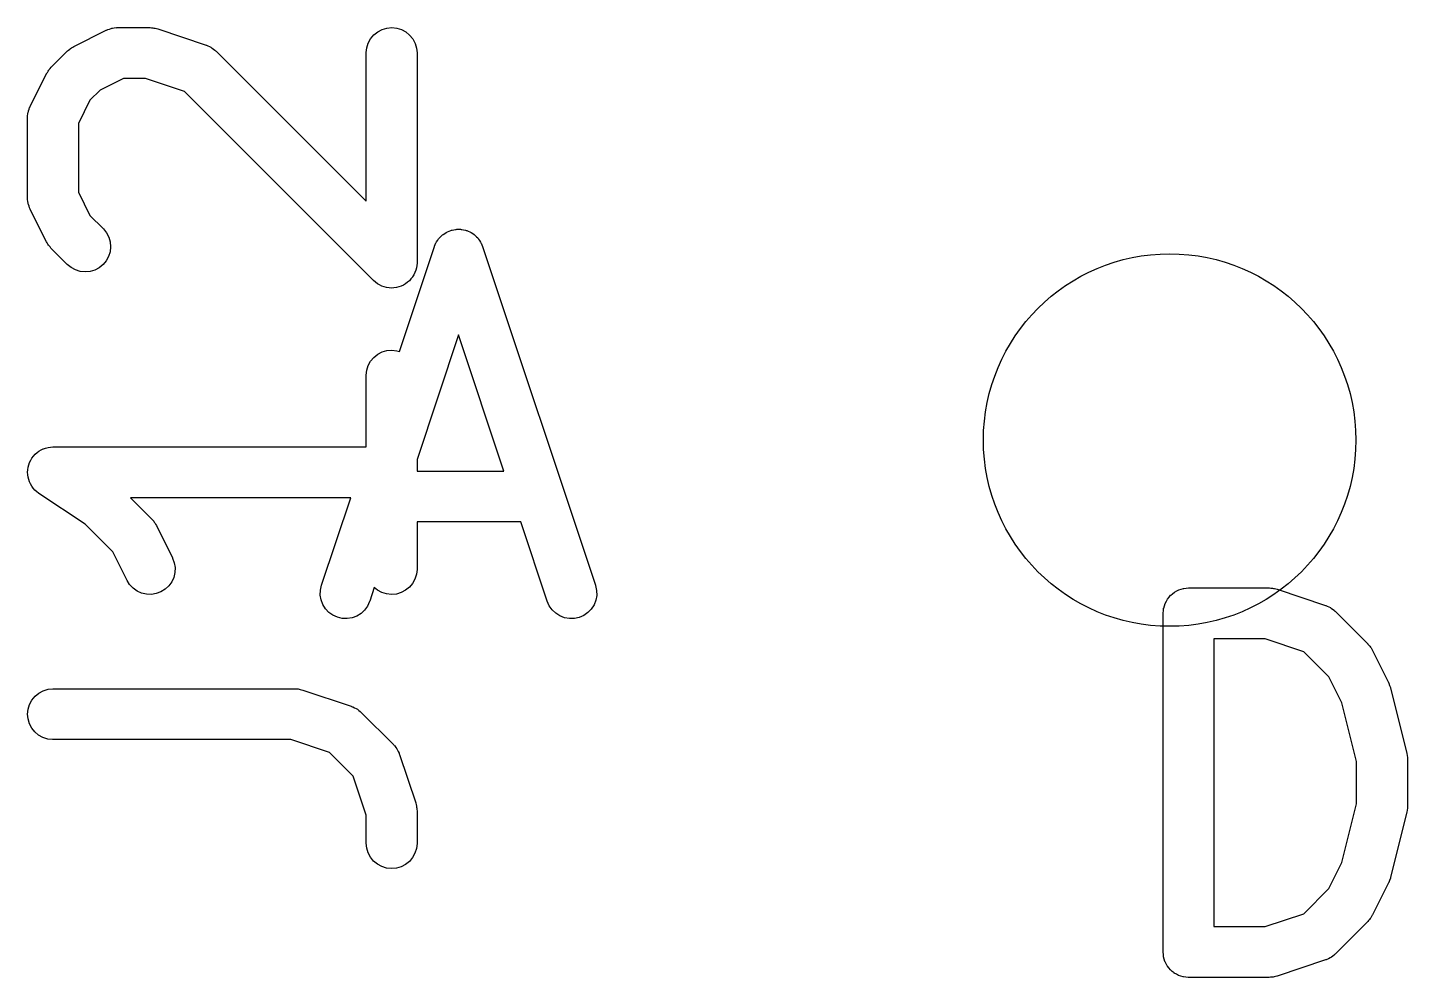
# Model space of a CAD drawing. Extents: x 47 to 146.1, y -90.2 to -39.3.
# Drawn here: x 90.607 to 94.682, y -58.737 to -55.932 of the extents above; entities that cross this region are included whole.
import ezdxf

# ---------------------------------------------------------------- set-up
doc = ezdxf.new("R2010")
doc.units = 0
doc.header["$MEASUREMENT"] = 0
doc.layers.add('BLACK', color=7, linetype='CONTINUOUS')

msp = doc.modelspace()

# ---------------------------------------------------------------- linework, layer by layer
at = {"layer": 'BLACK', "linetype": 'CONTINUOUS'}
for p, q in [((90.7441, -55.9877), (90.8393, -55.9401)), ((90.8393, -55.9401), (90.8403, -55.9396)), ((90.8403, -55.9396), (90.8423, -55.9388)), ((90.8423, -55.9388), (90.8443, -55.9378)), ((90.8443, -55.9378), (90.8492, -55.9363)), ((90.8492, -55.9363), (90.854, -55.9346)), ((90.854, -55.9346), (90.8562, -55.9342)), ((90.8562, -55.9342), (90.8583, -55.9336)), ((90.8583, -55.9336), (90.8634, -55.9331)), ((90.8634, -55.9331), (90.8685, -55.9323)), ((90.8685, -55.9323), (90.8707, -55.9324)), ((90.8707, -55.9324), (90.8729, -55.9321)), ((90.8729, -55.9321), (90.9681, -55.9321)), ((90.9681, -55.9321), (90.9691, -55.9321)), ((90.9691, -55.9321), (90.9733, -55.9326)), ((90.9733, -55.9326), (90.9775, -55.9327)), ((90.9775, -55.9327), (90.9806, -55.9334)), ((90.9806, -55.9334), (90.9837, -55.9338)), ((90.9837, -55.9338), (90.9877, -55.9351)), ((90.9877, -55.9351), (90.9918, -55.936)), ((90.9918, -55.936), (91.1347, -55.9836)), ((91.6299, -55.9536), (91.6413, -55.9444)), ((91.6413, -55.9444), (91.6543, -55.9376)), ((91.6543, -55.9376), (91.6683, -55.9335)), ((91.6683, -55.9335), (91.6829, -55.9321)), ((91.6829, -55.9321), (91.6975, -55.9337)), ((91.6975, -55.9337), (91.7114, -55.938)), ((91.7114, -55.938), (91.7243, -55.945)), ((91.7243, -55.945), (91.7356, -55.9543)), ((91.1347, -55.9836), (91.1357, -55.9839)), ((91.1357, -55.9839), (91.1377, -55.9849)), ((91.1377, -55.9849), (91.1398, -55.9855)), ((91.1398, -55.9855), (91.1443, -55.9879)), ((91.609, -55.9915), (91.6134, -55.9776)), ((91.6134, -55.9776), (91.6205, -55.9648)), ((91.6205, -55.9648), (91.6299, -55.9536)), ((91.7356, -55.9543), (91.7448, -55.9656)), ((91.7448, -55.9656), (91.7517, -55.9786)), ((91.7517, -55.9786), (91.756, -55.9926)), ((90.677, -56.0493), (90.7246, -56.0017)), ((90.7246, -56.0017), (90.7253, -56.001)), ((90.7253, -56.001), (90.7286, -55.9984)), ((90.7286, -55.9984), (90.7317, -55.9955)), ((90.7317, -55.9955), (90.7343, -55.9938)), ((90.7343, -55.9938), (90.7368, -55.9919)), ((90.7368, -55.9919), (90.7405, -55.9899)), ((90.7405, -55.9899), (90.7441, -55.9877)), ((91.1443, -55.9879), (91.1489, -55.9901)), ((91.1489, -55.9901), (91.1507, -55.9914)), ((91.1507, -55.9914), (91.1527, -55.9924)), ((91.1527, -55.9924), (91.1566, -55.9957)), ((91.1566, -55.9957), (91.1608, -55.9987)), ((91.1608, -55.9987), (91.1623, -56.0003)), ((91.1623, -56.0003), (91.164, -56.0017)), ((91.164, -56.0017), (91.6074, -56.4451)), ((91.6074, -56.0061), (91.609, -55.9915)), ((91.6074, -56.0071), (91.6074, -56.0061)), ((91.6074, -56.4451), (91.6074, -56.0071)), ((91.756, -55.9926), (91.7574, -56.0071)), ((91.7574, -56.0071), (91.7574, -56.6262)), ((90.6634, -56.0679), (90.6657, -56.0644)), ((90.6657, -56.0644), (90.6677, -56.0607)), ((90.6677, -56.0607), (90.6697, -56.0582)), ((90.6697, -56.0582), (90.6714, -56.0556)), ((90.6714, -56.0556), (90.6743, -56.0526)), ((90.6743, -56.0526), (90.677, -56.0493)), ((90.6153, -56.1641), (90.6629, -56.0688)), ((90.6629, -56.0688), (90.6634, -56.0679)), ((90.8906, -56.0821), (90.822, -56.1164)), ((90.9559, -56.0821), (90.8906, -56.0821)), ((91.0704, -56.1203), (90.9559, -56.0821)), ((90.7916, -56.1468), (90.7574, -56.2153)), ((90.822, -56.1164), (90.7916, -56.1468)), ((91.6293, -56.6792), (91.0704, -56.1203)), ((90.6076, -56.1922), (90.6084, -56.1871)), ((90.6084, -56.1871), (90.609, -56.182)), ((90.609, -56.182), (90.6097, -56.1799)), ((90.6097, -56.1799), (90.6101, -56.1777)), ((90.6101, -56.1777), (90.6119, -56.173)), ((90.6119, -56.173), (90.6134, -56.1681)), ((90.6134, -56.1681), (90.6145, -56.1661)), ((90.6145, -56.1661), (90.6153, -56.1641)), ((90.6074, -56.1966), (90.6076, -56.1944)), ((90.6074, -56.1976), (90.6074, -56.1966)), ((90.6074, -56.4357), (90.6074, -56.1976)), ((90.6076, -56.1944), (90.6076, -56.1922)), ((90.7574, -56.2153), (90.7574, -56.418)), ((90.7574, -56.418), (90.7916, -56.4865)), ((90.6076, -56.4379), (90.6074, -56.4357)), ((90.6075, -56.4401), (90.6076, -56.4379)), ((90.6083, -56.4452), (90.6075, -56.4401)), ((90.6088, -56.4503), (90.6083, -56.4452)), ((90.6094, -56.4524), (90.6088, -56.4503)), ((90.6098, -56.4546), (90.6094, -56.4524)), ((90.6116, -56.4594), (90.6098, -56.4546)), ((90.613, -56.4643), (90.6116, -56.4594)), ((90.6141, -56.4662), (90.613, -56.4643)), ((90.6148, -56.4683), (90.6141, -56.4662)), ((90.6153, -56.4693), (90.6148, -56.4683)), ((90.6629, -56.5645), (90.6153, -56.4693)), ((90.7916, -56.4865), (90.8307, -56.5255)), ((90.8307, -56.5255), (90.8314, -56.5263)), ((90.8314, -56.5263), (90.8405, -56.5377)), ((90.8405, -56.5377), (90.8473, -56.5507)), ((90.8473, -56.5507), (90.8513, -56.5648)), ((91.8184, -56.5602), (91.8212, -56.5558)), ((91.8212, -56.5558), (91.8227, -56.5543)), ((91.8227, -56.5543), (91.8239, -56.5526)), ((91.8239, -56.5526), (91.8278, -56.549)), ((91.8278, -56.549), (91.8314, -56.5453)), ((91.8314, -56.5453), (91.8331, -56.5441)), ((91.8331, -56.5441), (91.8347, -56.5426)), ((91.8347, -56.5426), (91.8391, -56.5399)), ((91.8391, -56.5399), (91.8434, -56.5369)), ((91.8434, -56.5369), (91.8453, -56.5361)), ((91.8453, -56.5361), (91.8472, -56.535)), ((91.8472, -56.535), (91.852, -56.5331)), ((91.852, -56.5331), (91.8568, -56.5311)), ((91.8568, -56.5311), (91.8589, -56.5306)), ((91.8589, -56.5306), (91.8609, -56.5299)), ((91.8609, -56.5299), (91.866, -56.529)), ((91.866, -56.529), (91.8711, -56.5279)), ((91.8711, -56.5279), (91.8732, -56.5279)), ((91.8732, -56.5279), (91.8753, -56.5275)), ((91.8753, -56.5275), (91.8805, -56.5277)), ((91.8805, -56.5277), (91.8857, -56.5276)), ((91.8857, -56.5276), (91.8878, -56.528)), ((91.8878, -56.528), (91.89, -56.528)), ((91.89, -56.528), (91.895, -56.5292)), ((91.895, -56.5292), (91.9001, -56.5301)), ((91.9001, -56.5301), (91.9021, -56.5309)), ((91.9021, -56.5309), (91.9042, -56.5314)), ((91.9042, -56.5314), (91.9089, -56.5335)), ((91.9089, -56.5335), (91.9138, -56.5354)), ((91.9138, -56.5354), (91.9156, -56.5366)), ((91.9156, -56.5366), (91.9175, -56.5375)), ((91.9175, -56.5375), (91.9218, -56.5405)), ((91.9218, -56.5405), (91.9261, -56.5433)), ((91.9261, -56.5433), (91.9277, -56.5447)), ((91.9277, -56.5447), (91.9294, -56.546)), ((91.9294, -56.546), (91.933, -56.5498)), ((91.933, -56.5498), (91.9367, -56.5533)), ((91.9367, -56.5533), (91.938, -56.5551)), ((91.938, -56.5551), (91.9394, -56.5567)), ((91.9394, -56.5567), (91.9422, -56.561)), ((90.6652, -56.5681), (90.6629, -56.5645)), ((90.6671, -56.5718), (90.6652, -56.5681)), ((90.669, -56.5742), (90.6671, -56.5718)), ((90.6707, -56.5769), (90.669, -56.5742)), ((90.6736, -56.5799), (90.6707, -56.5769)), ((90.6762, -56.5832), (90.6736, -56.5799)), ((90.677, -56.584), (90.6762, -56.5832)), ((90.7246, -56.6316), (90.677, -56.584)), ((90.851, -56.5939), (90.8467, -56.6079)), ((90.8526, -56.5794), (90.851, -56.5939)), ((90.8513, -56.5648), (90.8526, -56.5794)), ((91.7056, -56.8886), (91.8088, -56.5787)), ((91.8088, -56.5787), (91.8092, -56.5777)), ((91.8092, -56.5777), (91.8114, -56.573)), ((91.8114, -56.573), (91.8133, -56.5681)), ((91.8133, -56.5681), (91.8144, -56.5663)), ((91.8144, -56.5663), (91.8153, -56.5644)), ((91.8153, -56.5644), (91.8184, -56.5602)), ((91.9422, -56.561), (91.9452, -56.5653)), ((91.9452, -56.5653), (91.9461, -56.5673)), ((91.9461, -56.5673), (91.9472, -56.5691)), ((91.9472, -56.5691), (91.949, -56.5739)), ((91.949, -56.5739), (91.9512, -56.5787)), ((91.9512, -56.5787), (92.2845, -57.5787)), ((90.7359, -56.6409), (90.7246, -56.6316)), ((90.8303, -56.632), (90.8189, -56.6412)), ((90.8396, -56.6207), (90.8303, -56.632)), ((90.8467, -56.6079), (90.8396, -56.6207)), ((91.7566, -56.6343), (91.7558, -56.6415)), ((91.7574, -56.6272), (91.7566, -56.6343)), ((91.7574, -56.6262), (91.7574, -56.627)), ((91.7574, -56.627), (91.7574, -56.627)), ((91.7574, -56.627), (91.7574, -56.627)), ((91.7574, -56.627), (91.7574, -56.6272)), ((90.7488, -56.6478), (90.7359, -56.6409)), ((90.7628, -56.6521), (90.7488, -56.6478)), ((90.7774, -56.6536), (90.7628, -56.6521)), ((90.7919, -56.6522), (90.7774, -56.6536)), ((90.806, -56.648), (90.7919, -56.6522)), ((90.8189, -56.6412), (90.806, -56.648)), ((91.7396, -56.6741), (91.735, -56.6796)), ((91.7443, -56.6686), (91.7396, -56.6741)), ((91.7444, -56.6683), (91.7443, -56.6684)), ((91.7443, -56.6684), (91.7443, -56.6686)), ((91.7479, -56.662), (91.7444, -56.6683)), ((91.7513, -56.6557), (91.7479, -56.662)), ((91.7514, -56.6556), (91.7513, -56.6557)), ((91.7536, -56.6486), (91.7514, -56.6555)), ((91.7514, -56.6555), (91.7514, -56.6556)), ((91.7557, -56.6418), (91.7536, -56.6486)), ((91.7558, -56.6417), (91.7557, -56.6418)), ((91.7558, -56.6415), (91.7558, -56.6417)), ((91.6349, -56.6838), (91.6293, -56.6792)), ((91.6404, -56.6884), (91.6349, -56.6838)), ((91.6406, -56.6884), (91.6404, -56.6884)), ((91.6407, -56.6885), (91.6406, -56.6884)), ((91.647, -56.6919), (91.6407, -56.6885)), ((91.6533, -56.6953), (91.647, -56.6919)), ((91.6534, -56.6954), (91.6533, -56.6953)), ((91.6536, -56.6954), (91.6534, -56.6954)), ((91.6604, -56.6975), (91.6536, -56.6954)), ((91.6673, -56.6997), (91.6604, -56.6975)), ((91.6674, -56.6997), (91.6673, -56.6997)), ((91.6676, -56.6997), (91.6674, -56.6997)), ((91.6748, -56.7004), (91.6676, -56.6997)), ((91.6819, -56.7012), (91.6748, -56.7004)), ((91.682, -56.7012), (91.6819, -56.7012)), ((91.6821, -56.7012), (91.682, -56.7012)), ((91.6893, -56.7005), (91.6821, -56.7012)), ((91.6964, -56.6999), (91.6893, -56.7005)), ((91.6966, -56.6998), (91.6964, -56.6999)), ((91.6967, -56.6998), (91.6966, -56.6998)), ((91.7036, -56.6978), (91.6967, -56.6998)), ((91.7105, -56.6957), (91.7036, -56.6978)), ((91.7106, -56.6957), (91.7105, -56.6957)), ((91.7107, -56.6956), (91.7106, -56.6957)), ((91.7173, -56.6922), (91.7107, -56.6956)), ((91.7234, -56.6889), (91.7173, -56.6922)), ((91.7235, -56.6889), (91.7234, -56.6889)), ((91.7237, -56.6888), (91.7235, -56.6889)), ((91.7293, -56.6842), (91.7237, -56.6888)), ((91.7349, -56.6798), (91.7293, -56.6842)), ((91.735, -56.6796), (91.7349, -56.6797)), ((91.7349, -56.6797), (91.7349, -56.6798)), ((91.88, -56.8395), (91.7574, -57.2074)), ((92.014, -57.2417), (91.88, -56.8395)), ((91.6134, -56.93), (91.6205, -56.9171)), ((91.6205, -56.9171), (91.6299, -56.9059)), ((91.6299, -56.9059), (91.6413, -56.8968)), ((91.6413, -56.8968), (91.6543, -56.89)), ((91.6543, -56.89), (91.6683, -56.8859)), ((91.6683, -56.8859), (91.6829, -56.8845)), ((91.6829, -56.8845), (91.6975, -56.8861)), ((91.6975, -56.8861), (91.7056, -56.8886)), ((91.6074, -56.9585), (91.609, -56.9439)), ((91.6074, -56.9595), (91.6074, -56.9585)), ((91.6074, -57.1702), (91.6074, -56.9595)), ((91.609, -56.9439), (91.6134, -56.93)), ((90.6168, -57.2095), (90.6202, -57.2033)), ((90.6202, -57.2033), (90.6203, -57.2032)), ((90.6202, -57.2033), (90.6202, -57.2033)), ((90.6203, -57.2032), (90.6249, -57.1976)), ((90.6249, -57.1976), (90.6295, -57.192)), ((90.6295, -57.192), (90.6296, -57.192)), ((90.6296, -57.1919), (90.6354, -57.1872)), ((90.6296, -57.192), (90.6296, -57.1919)), ((90.6354, -57.1872), (90.6409, -57.1828)), ((90.6409, -57.1828), (90.6409, -57.1827)), ((90.6409, -57.1827), (90.641, -57.1827)), ((90.641, -57.1827), (90.6476, -57.1792)), ((90.6476, -57.1792), (90.6538, -57.1759)), ((90.6538, -57.1759), (90.6539, -57.1759)), ((90.6539, -57.1759), (90.6607, -57.1738)), ((90.6539, -57.1759), (90.6539, -57.1759)), ((90.6607, -57.1738), (90.6678, -57.1717)), ((90.6678, -57.1717), (90.6679, -57.1717)), ((90.6679, -57.1716), (90.6752, -57.1709)), ((90.6679, -57.1717), (90.6679, -57.1716)), ((90.6752, -57.1709), (90.6824, -57.1702)), ((90.6824, -57.1702), (91.6074, -57.1702)), ((91.7574, -57.2074), (91.7574, -57.2417)), ((90.6074, -57.2446), (90.6081, -57.2375)), ((90.6074, -57.2447), (90.6074, -57.2446)), ((90.6081, -57.2523), (90.6074, -57.2447)), ((90.6074, -57.2447), (90.6074, -57.2447)), ((90.6081, -57.2375), (90.6089, -57.2302)), ((90.6089, -57.23), (90.6111, -57.223)), ((90.6089, -57.2301), (90.6089, -57.23)), ((90.6089, -57.2302), (90.6089, -57.2301)), ((90.6111, -57.223), (90.6132, -57.2162)), ((90.6132, -57.2162), (90.6133, -57.2161)), ((90.6133, -57.2161), (90.6168, -57.2095)), ((90.6133, -57.2161), (90.6133, -57.2161)), ((91.7574, -57.2417), (92.014, -57.2417)), ((90.6087, -57.2592), (90.6081, -57.2523)), ((90.6087, -57.2593), (90.6087, -57.2592)), ((90.6087, -57.2592), (90.6087, -57.2592)), ((90.6108, -57.2665), (90.6087, -57.2593)), ((90.6128, -57.2732), (90.6108, -57.2665)), ((90.6128, -57.2733), (90.6128, -57.2732)), ((90.6161, -57.2795), (90.6128, -57.2733)), ((90.6128, -57.2733), (90.6128, -57.2733)), ((90.6196, -57.2862), (90.6161, -57.2795)), ((90.6196, -57.2863), (90.6196, -57.2862)), ((90.6242, -57.2919), (90.6196, -57.2863)), ((90.6196, -57.2863), (90.6196, -57.2863)), ((90.6287, -57.2976), (90.6242, -57.2919)), ((90.6288, -57.2977), (90.6287, -57.2976)), ((90.6345, -57.3025), (90.6288, -57.2977)), ((90.6288, -57.2977), (90.6288, -57.2977)), ((90.6399, -57.3071), (90.6345, -57.3025)), ((90.64, -57.3071), (90.6399, -57.3071)), ((90.6408, -57.3076), (90.64, -57.3071)), ((90.64, -57.3071), (90.64, -57.3071)), ((90.64, -57.3071), (90.64, -57.3071)), ((90.7775, -57.3988), (90.6408, -57.3076)), ((91.5617, -57.3202), (90.9111, -57.3202)), ((90.9111, -57.3202), (90.9735, -57.3827)), ((91.4755, -57.5787), (91.5617, -57.3202)), ((90.8588, -57.4801), (90.7775, -57.3988)), ((90.9735, -57.3827), (90.9742, -57.3834)), ((90.9742, -57.3834), (90.9769, -57.3867)), ((90.9769, -57.3867), (90.9798, -57.3898)), ((90.9798, -57.3898), (90.9814, -57.3924)), ((90.9814, -57.3924), (90.9834, -57.3949)), ((90.9834, -57.3949), (90.9853, -57.3986)), ((90.9853, -57.3986), (90.9876, -57.4022)), ((90.9876, -57.4022), (91.0352, -57.4974)), ((92.064, -57.3917), (91.7574, -57.3917)), ((91.7574, -57.3917), (91.7574, -57.531)), ((92.1422, -57.6261), (92.064, -57.3917)), ((90.901, -57.5645), (90.8588, -57.4801)), ((91.0352, -57.4974), (91.0356, -57.4983)), ((91.0356, -57.4983), (91.0407, -57.5121)), ((91.0407, -57.5121), (91.043, -57.5266)), ((91.043, -57.5266), (91.0424, -57.5412)), ((91.7574, -57.532), (91.7557, -57.5465)), ((91.7574, -57.531), (91.7574, -57.532)), ((90.9088, -57.5769), (90.901, -57.5645)), ((91.0329, -57.5687), (91.0243, -57.5806)), ((91.039, -57.5554), (91.0329, -57.5687)), ((91.0424, -57.5412), (91.039, -57.5554)), ((91.7443, -57.5733), (91.7349, -57.5845)), ((91.7513, -57.5605), (91.7443, -57.5733)), ((91.7557, -57.5465), (91.7513, -57.5605)), ((90.9189, -57.5875), (90.9088, -57.5769)), ((90.9308, -57.596), (90.9189, -57.5875)), ((90.9441, -57.602), (90.9308, -57.596)), ((90.9584, -57.6053), (90.9441, -57.602)), ((90.973, -57.6058), (90.9584, -57.6053)), ((90.9875, -57.6034), (90.973, -57.6058)), ((91.0012, -57.5983), (90.9875, -57.6034)), ((91.0136, -57.5906), (91.0012, -57.5983)), ((91.0243, -57.5806), (91.0136, -57.5906)), ((91.4718, -57.6076), (91.4723, -57.5929)), ((91.4743, -57.622), (91.4718, -57.6076)), ((91.4723, -57.5929), (91.4755, -57.5787)), ((91.6313, -57.5856), (91.6178, -57.6261)), ((91.6404, -57.5931), (91.6313, -57.5856)), ((91.6533, -57.6001), (91.6404, -57.5931)), ((91.6673, -57.6044), (91.6533, -57.6001)), ((91.6819, -57.6059), (91.6673, -57.6044)), ((91.6964, -57.6046), (91.6819, -57.6059)), ((91.7105, -57.6005), (91.6964, -57.6046)), ((91.7234, -57.5937), (91.7105, -57.6005)), ((91.7349, -57.5845), (91.7234, -57.5937)), ((92.2845, -57.5787), (92.2848, -57.5797)), ((92.2848, -57.5797), (92.2879, -57.594)), ((92.2881, -57.6086), (92.2854, -57.623)), ((92.2879, -57.594), (92.2881, -57.6086)), ((93.9738, -57.6194), (93.9784, -57.6139)), ((93.9784, -57.6139), (93.9829, -57.6085)), ((93.9829, -57.6085), (93.9831, -57.6084)), ((93.9831, -57.6084), (93.9832, -57.6082)), ((93.9832, -57.6082), (93.9887, -57.6038)), ((93.9887, -57.6038), (93.9942, -57.5993)), ((93.9942, -57.5993), (93.9944, -57.5992)), ((93.9944, -57.5992), (93.9946, -57.599)), ((93.9946, -57.599), (94.0009, -57.5957)), ((94.0009, -57.5957), (94.0071, -57.5924)), ((94.0071, -57.5924), (94.0074, -57.5923)), ((94.0074, -57.5923), (94.0076, -57.5922)), ((94.0076, -57.5922), (94.0144, -57.5902)), ((94.0144, -57.5902), (94.0211, -57.5882)), ((94.0211, -57.5882), (94.0214, -57.5881)), ((94.0214, -57.5881), (94.0217, -57.5881)), ((94.0217, -57.5881), (94.0287, -57.5874)), ((94.0287, -57.5874), (94.0357, -57.5867)), ((94.0357, -57.5867), (94.2738, -57.5867)), ((94.2738, -57.5867), (94.2749, -57.5868)), ((94.2749, -57.5868), (94.279, -57.5872)), ((94.279, -57.5872), (94.2833, -57.5873)), ((94.2833, -57.5873), (94.2863, -57.588)), ((94.2863, -57.588), (94.2894, -57.5884)), ((94.2894, -57.5884), (94.2934, -57.5897)), ((94.2934, -57.5897), (94.2975, -57.5906)), ((94.2975, -57.5906), (94.4404, -57.6382)), ((91.4795, -57.6357), (91.4743, -57.622)), ((91.4872, -57.6481), (91.4795, -57.6357)), ((91.4972, -57.6588), (91.4872, -57.6481)), ((91.6027, -57.6522), (91.592, -57.6621)), ((91.6113, -57.6404), (91.6027, -57.6522)), ((91.6175, -57.6271), (91.6113, -57.6404)), ((91.6178, -57.6261), (91.6175, -57.6271)), ((92.1481, -57.6395), (92.1422, -57.6261)), ((92.1566, -57.6514), (92.1481, -57.6395)), ((92.1672, -57.6615), (92.1566, -57.6514)), ((92.2721, -57.6489), (92.262, -57.6595)), ((92.2801, -57.6366), (92.2721, -57.6489)), ((92.2854, -57.623), (92.2801, -57.6366)), ((93.9607, -57.6607), (93.9615, -57.6537)), ((93.9615, -57.6537), (93.9622, -57.6467)), ((93.9622, -57.6467), (93.9623, -57.6464)), ((93.9623, -57.6464), (93.9624, -57.6462)), ((93.9624, -57.6462), (93.9645, -57.6395)), ((93.9645, -57.6395), (93.9666, -57.6327)), ((93.9666, -57.6327), (93.9667, -57.6324)), ((93.9667, -57.6324), (93.9668, -57.6322)), ((93.9668, -57.6322), (93.9702, -57.626)), ((93.9702, -57.626), (93.9735, -57.6198)), ((93.9735, -57.6198), (93.9737, -57.6196)), ((93.9737, -57.6196), (93.9738, -57.6194)), ((94.4404, -57.6382), (94.4414, -57.6386)), ((94.4414, -57.6386), (94.4434, -57.6395)), ((94.4434, -57.6395), (94.4455, -57.6401)), ((94.4455, -57.6401), (94.45, -57.6425)), ((94.45, -57.6425), (94.4547, -57.6447)), ((94.4547, -57.6447), (94.4564, -57.646)), ((94.4564, -57.646), (94.4584, -57.647)), ((94.4584, -57.647), (94.4624, -57.6503)), ((94.4624, -57.6503), (94.4665, -57.6533)), ((94.4665, -57.6533), (94.468, -57.6549)), ((94.468, -57.6549), (94.4697, -57.6563)), ((94.4697, -57.6563), (94.5649, -57.7516)), ((91.5091, -57.6673), (91.4972, -57.6588)), ((91.5225, -57.6734), (91.5091, -57.6673)), ((91.5367, -57.6767), (91.5225, -57.6734)), ((91.5513, -57.6772), (91.5367, -57.6767)), ((91.5658, -57.6749), (91.5513, -57.6772)), ((91.5795, -57.6698), (91.5658, -57.6749)), ((91.592, -57.6621), (91.5795, -57.6698)), ((92.1796, -57.6693), (92.1672, -57.6615)), ((92.1932, -57.6746), (92.1796, -57.6693)), ((92.2076, -57.6772), (92.1932, -57.6746)), ((92.2223, -57.6768), (92.2076, -57.6772)), ((92.2366, -57.6737), (92.2223, -57.6768)), ((92.25, -57.6678), (92.2366, -57.6737)), ((92.262, -57.6595), (92.25, -57.6678)), ((93.9607, -57.6612), (93.9607, -57.6607)), ((93.9607, -57.6617), (93.9607, -57.6612)), ((93.9607, -57.6612), (93.9607, -57.6612)), ((93.9607, -57.6612), (93.9607, -57.6612)), ((93.9607, -58.6617), (93.9607, -57.6617)), ((94.1107, -57.7367), (94.1107, -58.5867)), ((94.2616, -57.7367), (94.1107, -57.7367)), ((94.3762, -57.7749), (94.2616, -57.7367)), ((94.4503, -57.849), (94.3762, -57.7749)), ((94.5649, -57.7516), (94.5657, -57.7523)), ((94.5657, -57.7523), (94.5683, -57.7556)), ((94.5683, -57.7556), (94.5712, -57.7587)), ((94.5712, -57.7587), (94.5729, -57.7613)), ((94.5729, -57.7613), (94.5748, -57.7638)), ((94.5748, -57.7638), (94.5767, -57.7675)), ((94.5767, -57.7675), (94.579, -57.7711)), ((94.579, -57.7711), (94.6266, -57.8663)), ((94.4888, -57.926), (94.4503, -57.849)), ((90.6295, -57.9063), (90.6409, -57.8971)), ((90.6409, -57.8971), (90.6538, -57.8902)), ((90.6538, -57.8902), (90.6678, -57.886)), ((90.6678, -57.886), (90.6824, -57.8845)), ((90.6824, -57.8845), (91.3967, -57.8845)), ((91.3967, -57.8845), (91.3977, -57.8845)), ((91.3977, -57.8845), (91.4019, -57.885)), ((91.4019, -57.885), (91.4061, -57.8851)), ((91.4061, -57.8851), (91.4092, -57.8858)), ((91.4092, -57.8858), (91.4123, -57.8862)), ((91.4123, -57.8862), (91.4163, -57.8874)), ((91.4163, -57.8874), (91.4204, -57.8884)), ((91.4204, -57.8884), (91.5632, -57.936)), ((94.6266, -57.8663), (94.6271, -57.8672)), ((94.6271, -57.8672), (94.6272, -57.8676)), ((94.6272, -57.8676), (94.6274, -57.8679)), ((94.6274, -57.8679), (94.6297, -57.8745)), ((94.6297, -57.8745), (94.6321, -57.881)), ((94.6321, -57.881), (94.6322, -57.8813)), ((94.6322, -57.8813), (94.6323, -57.8817)), ((94.6323, -57.8817), (94.6799, -58.0721)), ((90.6089, -57.9444), (90.6132, -57.9305)), ((90.6132, -57.9305), (90.6202, -57.9176)), ((90.6202, -57.9176), (90.6295, -57.9063)), ((91.5632, -57.936), (91.5642, -57.9363)), ((91.5642, -57.9363), (91.5662, -57.9373)), ((91.5662, -57.9373), (91.5683, -57.9379)), ((91.5683, -57.9379), (91.5729, -57.9403)), ((91.5729, -57.9403), (91.5775, -57.9425)), ((94.5321, -58.0996), (94.4888, -57.926)), ((90.6074, -57.959), (90.6089, -57.9444)), ((90.6087, -57.9736), (90.6074, -57.959)), ((90.6128, -57.9876), (90.6087, -57.9736)), ((91.5775, -57.9425), (91.5793, -57.9438)), ((91.5793, -57.9438), (91.5812, -57.9448)), ((91.5812, -57.9448), (91.5852, -57.9481)), ((91.5852, -57.9481), (91.5894, -57.9511)), ((91.5894, -57.9511), (91.5908, -57.9527)), ((91.5908, -57.9527), (91.5926, -57.9541)), ((91.5926, -57.9541), (91.6878, -58.0493)), ((90.6196, -58.0006), (90.6128, -57.9876)), ((90.6288, -58.012), (90.6196, -58.0006)), ((90.64, -58.0214), (90.6288, -58.012)), ((90.6528, -58.0285), (90.64, -58.0214)), ((90.6668, -58.0329), (90.6528, -58.0285)), ((90.6813, -58.0345), (90.6668, -58.0329)), ((90.6824, -58.0345), (90.6813, -58.0345)), ((91.3845, -58.0345), (90.6824, -58.0345)), ((91.499, -58.0727), (91.3845, -58.0345)), ((91.6878, -58.0493), (91.6885, -58.0501)), ((91.6885, -58.0501), (91.6899, -58.0518)), ((91.6899, -58.0518), (91.6915, -58.0533)), ((91.6915, -58.0533), (91.6945, -58.0575)), ((91.6945, -58.0575), (91.6977, -58.0615)), ((91.6977, -58.0615), (91.6987, -58.0635)), ((91.6987, -58.0635), (91.7, -58.0653)), ((91.5692, -58.1429), (91.499, -58.0727)), ((91.7, -58.0653), (91.702, -58.07)), ((91.702, -58.07), (91.7044, -58.0745)), ((91.7044, -58.0745), (91.705, -58.0767)), ((91.705, -58.0767), (91.7059, -58.0787)), ((91.7059, -58.0787), (91.7535, -58.2215)), ((94.5321, -58.2239), (94.5321, -58.0996)), ((94.6799, -58.0721), (94.6801, -58.0731)), ((94.6801, -58.0731), (94.6803, -58.0745)), ((94.6803, -58.0745), (94.6807, -58.0757)), ((94.6807, -58.0757), (94.6813, -58.0817)), ((94.6813, -58.0817), (94.6821, -58.0877)), ((94.6821, -58.0877), (94.682, -58.089)), ((94.682, -58.089), (94.6821, -58.0903)), ((94.6821, -58.0903), (94.6821, -58.2332)), ((91.6074, -58.2574), (91.5692, -58.1429)), ((91.7535, -58.2215), (91.7539, -58.2225)), ((91.7539, -58.2225), (91.7547, -58.2266)), ((91.7547, -58.2266), (91.756, -58.2307)), ((94.4888, -58.3975), (94.5321, -58.2239)), ((91.6074, -58.3405), (91.6074, -58.2574)), ((91.756, -58.2307), (91.7563, -58.2338)), ((91.7563, -58.2338), (91.7569, -58.2368)), ((91.7569, -58.2368), (91.757, -58.241)), ((91.757, -58.241), (91.7574, -58.2452)), ((91.7574, -58.2452), (91.7574, -58.3405)), ((94.6799, -58.2514), (94.6323, -58.4418)), ((94.6801, -58.25), (94.6799, -58.2514)), ((94.6805, -58.2488), (94.6801, -58.25)), ((94.6812, -58.2428), (94.6805, -58.2488)), ((94.6821, -58.2369), (94.6812, -58.2428)), ((94.6821, -58.2342), (94.682, -58.2355)), ((94.682, -58.2355), (94.6821, -58.2369)), ((94.6821, -58.2332), (94.6821, -58.2342)), ((91.6088, -58.355), (91.6074, -58.3405)), ((91.7574, -58.3415), (91.7557, -58.3561)), ((91.7574, -58.3405), (91.7574, -58.3415)), ((91.613, -58.3691), (91.6088, -58.355)), ((91.6199, -58.382), (91.613, -58.3691)), ((91.6292, -58.3933), (91.6199, -58.382)), ((91.7443, -58.3828), (91.7349, -58.3941)), ((91.7513, -58.37), (91.7443, -58.3828)), ((91.7557, -58.3561), (91.7513, -58.37)), ((91.6404, -58.4027), (91.6292, -58.3933)), ((91.6533, -58.4096), (91.6404, -58.4027)), ((91.6673, -58.4139), (91.6533, -58.4096)), ((91.6819, -58.4155), (91.6673, -58.4139)), ((91.6964, -58.4141), (91.6819, -58.4155)), ((91.7105, -58.41), (91.6964, -58.4141)), ((91.7234, -58.4032), (91.7105, -58.41)), ((91.7349, -58.3941), (91.7234, -58.4032)), ((94.4503, -58.4745), (94.4888, -58.3975)), ((94.6266, -58.4572), (94.579, -58.5524)), ((94.6267, -58.4569), (94.6266, -58.4572)), ((94.6269, -58.4566), (94.6267, -58.4569)), ((94.6293, -58.4501), (94.6269, -58.4566)), ((94.6318, -58.4435), (94.6293, -58.4501)), ((94.6319, -58.4432), (94.6318, -58.4435)), ((94.632, -58.4429), (94.6319, -58.4432)), ((94.6323, -58.4418), (94.632, -58.4429)), ((94.3762, -58.5486), (94.4503, -58.4745)), ((94.2616, -58.5867), (94.3762, -58.5486)), ((94.5785, -58.5534), (94.5762, -58.5569)), ((94.579, -58.5524), (94.5785, -58.5534)), ((94.1107, -58.5867), (94.2616, -58.5867)), ((94.5649, -58.5719), (94.4697, -58.6672)), ((94.5676, -58.5687), (94.5649, -58.5719)), ((94.5705, -58.5656), (94.5676, -58.5687)), ((94.5722, -58.563), (94.5705, -58.5656)), ((94.5742, -58.5606), (94.5722, -58.563)), ((94.5762, -58.5569), (94.5742, -58.5606)), ((93.9614, -58.6688), (93.9607, -58.6617)), ((93.962, -58.6758), (93.9614, -58.6688)), ((94.4615, -58.6738), (94.4575, -58.677)), ((94.4657, -58.6709), (94.4615, -58.6738)), ((94.4672, -58.6693), (94.4657, -58.6709)), ((94.469, -58.6679), (94.4672, -58.6693)), ((94.4697, -58.6672), (94.469, -58.6679)), ((93.9621, -58.6761), (93.962, -58.6758)), ((93.9621, -58.6763), (93.9621, -58.6761)), ((93.9642, -58.6831), (93.9621, -58.6763)), ((93.9662, -58.6898), (93.9642, -58.6831)), ((93.9663, -58.6901), (93.9662, -58.6898)), ((93.9664, -58.6903), (93.9663, -58.6901)), ((93.9697, -58.6966), (93.9664, -58.6903)), ((93.973, -58.7028), (93.9697, -58.6966)), ((93.9731, -58.703), (93.973, -58.7028)), ((93.9732, -58.7032), (93.9731, -58.703)), ((93.9777, -58.7088), (93.9732, -58.7032)), ((93.9821, -58.7142), (93.9777, -58.7088)), ((93.9823, -58.7144), (93.9821, -58.7142)), ((93.9825, -58.7146), (93.9823, -58.7144)), ((93.9879, -58.7191), (93.9825, -58.7146)), ((94.4404, -58.6853), (94.2975, -58.7329)), ((94.4424, -58.6844), (94.4404, -58.6853)), ((94.4445, -58.6838), (94.4424, -58.6844)), ((94.4491, -58.6814), (94.4445, -58.6838)), ((94.4538, -58.6793), (94.4491, -58.6814)), ((94.4556, -58.678), (94.4538, -58.6793)), ((94.4575, -58.677), (94.4556, -58.678)), ((93.9933, -58.7236), (93.9879, -58.7191)), ((93.9936, -58.7238), (93.9933, -58.7236)), ((93.9938, -58.7239), (93.9936, -58.7238)), ((94, -58.7273), (93.9938, -58.7239)), ((94.0062, -58.7307), (94, -58.7273)), ((94.0064, -58.7308), (94.0062, -58.7307)), ((94.0066, -58.7309), (94.0064, -58.7308)), ((94.0134, -58.733), (94.0066, -58.7309)), ((94.0201, -58.7351), (94.0134, -58.733)), ((94.0204, -58.7351), (94.0201, -58.7351)), ((94.0206, -58.7352), (94.0204, -58.7351)), ((94.0276, -58.7359), (94.0206, -58.7352)), ((94.0347, -58.7367), (94.0276, -58.7359)), ((94.0352, -58.7367), (94.0347, -58.7367)), ((94.0357, -58.7367), (94.0352, -58.7367)), ((94.0352, -58.7367), (94.0352, -58.7367)), ((94.0352, -58.7367), (94.0352, -58.7367)), ((94.2738, -58.7367), (94.0357, -58.7367)), ((94.278, -58.7363), (94.2738, -58.7367)), ((94.2822, -58.7363), (94.278, -58.7363)), ((94.2853, -58.7356), (94.2822, -58.7363)), ((94.2884, -58.7353), (94.2853, -58.7356)), ((94.2924, -58.7341), (94.2884, -58.7353)), ((94.2965, -58.7332), (94.2924, -58.7341)), ((94.2975, -58.7329), (94.2965, -58.7332))]:
    msp.add_line(p, q, dxfattribs=at)
at = {"layer": 'BLACK'}
msp.add_circle((93.98, -57.15), 0.55, dxfattribs=at)
msp.add_circle((93.98, -57.15), 0.55, dxfattribs=at)

doc.saveas('drawing.dxf')
